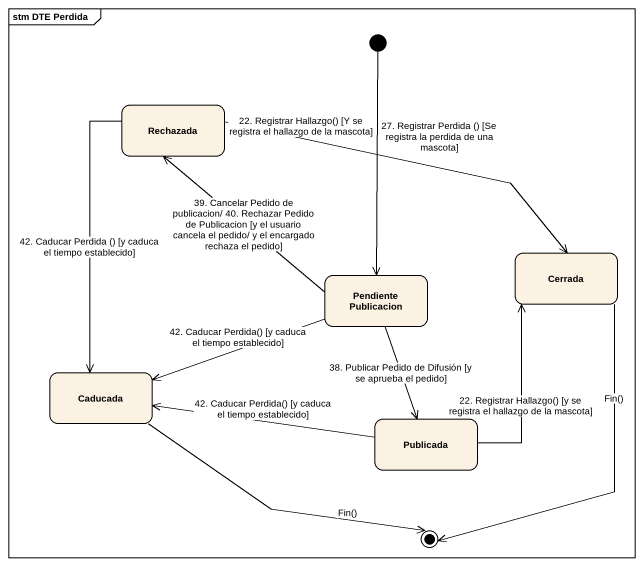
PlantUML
@startuml
mainframe stm DTE Perdida
hide empty description
state Rechazada
state "Pendiente Publicacion" as Pendiente_Publicacion
state Cerrada
state Caducada
state Publicada
[*] --> Pendiente_Publicacion : 27. Registrar Perdida () [Se registra la perdida de una mascota]
Rechazada -right-> Cerrada : 22. Registrar Hallazgo() [Y se registra el hallazgo de la mascota]
Rechazada --> Caducada : 42. Caducar Perdida () [y caduca el tiempo establecido]
Pendiente_Publicacion -up-> Rechazada : 39. Cancelar Pedido de publicacion/ 40. Rechazar Pedido de Publicacion [y el usuario cancela el pedido/ y el encargado rechaza el pedido]
Pendiente_Publicacion -left-> Caducada : 42. Caducar Perdida() [y caduca el tiempo establecido]
Pendiente_Publicacion --> Publicada : 38. Publicar Pedido de Difusión [y se aprueba el pedido]
Publicada -up-> Cerrada : 22. Registrar Hallazgo() [y se registra el hallazgo de la mascota]
Publicada -left-> Caducada : 42. Caducar Perdida() [y caduca el tiempo establecido]
Cerrada --> [*] : Fin()
Caducada -right-> [*] : Fin()
@enduml
